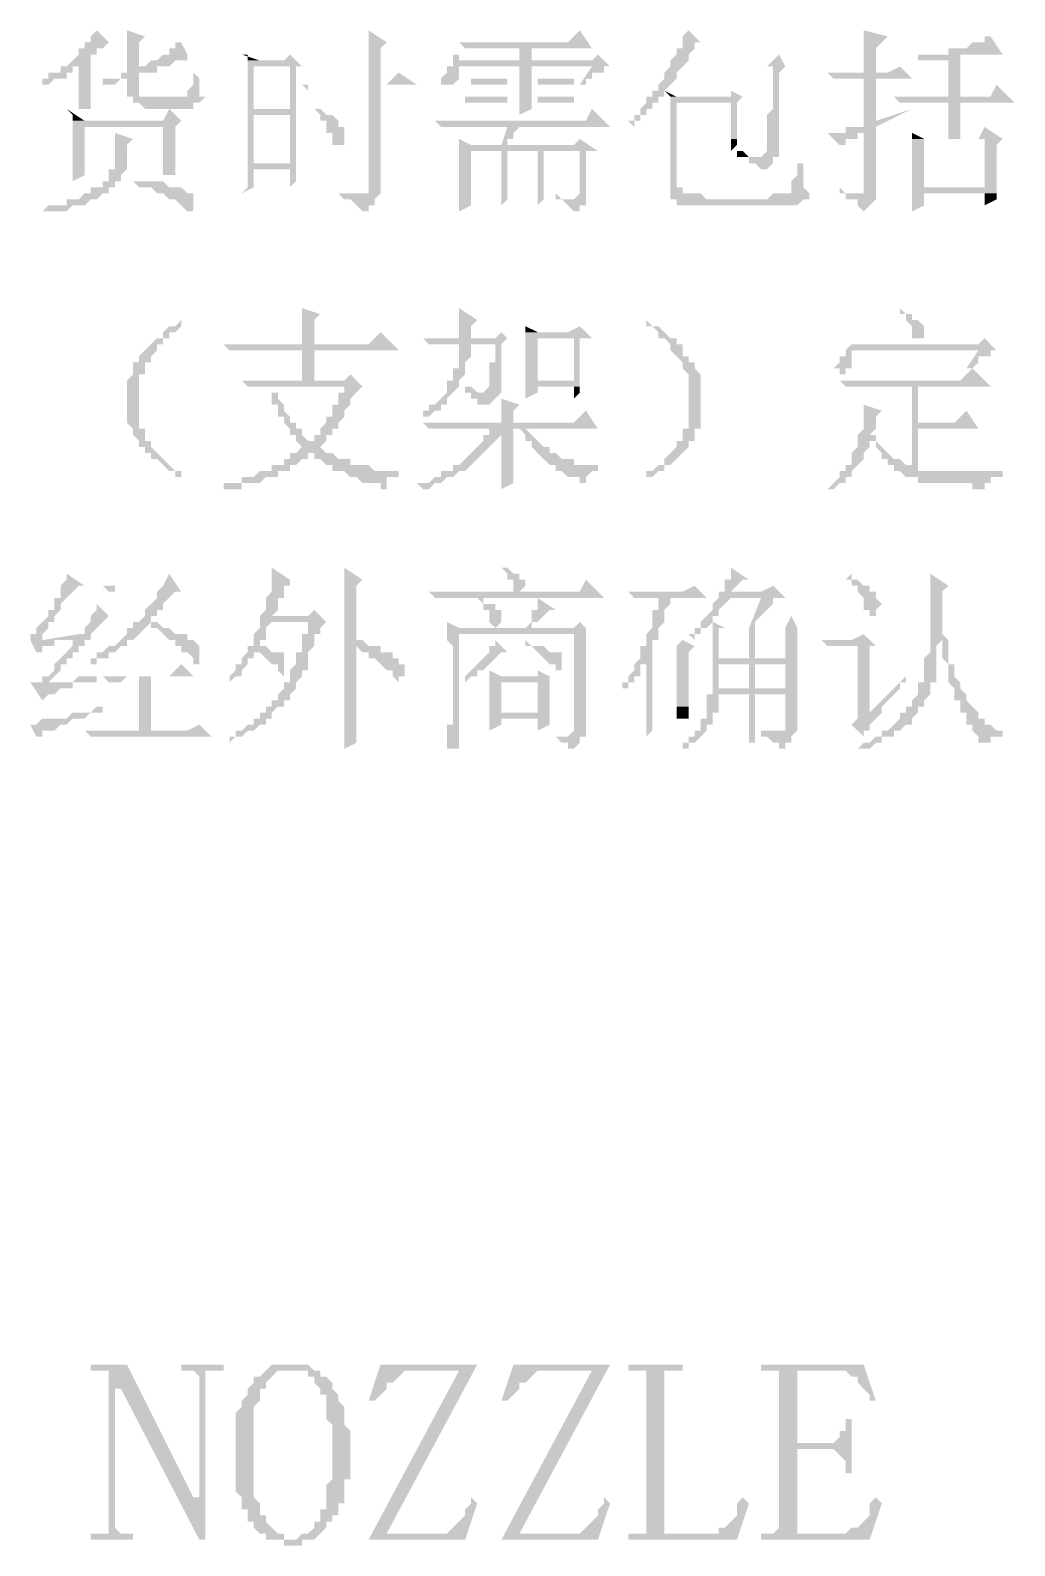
# Model space of a CAD drawing. Extents: x 51 to 246, y 3 to 417.
# Drawn here: x 193.04 to 199.94, y 309.03 to 319.66 of the extents above; entities that cross this region are included whole.
import ezdxf

# ---------------------------------------------------------------- set-up
doc = ezdxf.new("R2010")
doc.units = 0
doc.header["$MEASUREMENT"] = 0
doc.layers.add('_____1', color=160, linetype='Continuous')

msp = doc.modelspace()

# ---------------------------------------------------------------- hatches: boundary and pattern name
at = {"layer": '_____1'}
for points in [[(193.506, 319.659), (193.463, 319.616), (193.463, 319.574), (193.421, 319.574), (193.59, 319.574)], [(193.717, 319.659), (193.717, 319.362), (193.675, 319.362), (193.675, 319.32), (193.59, 319.32), (193.717, 319.32), (193.717, 319.193), (193.76, 319.193), (193.76, 319.151), (193.802, 319.151), (193.844, 319.108), (194.183, 319.108), (194.183, 319.151), (194.225, 319.151), (194.268, 319.193), (193.802, 319.193), (193.802, 319.362), (193.929, 319.362), (193.802, 319.405), (193.802, 319.574), (193.844, 319.616)], [(195.411, 319.659), (195.411, 319.278), (195.495, 319.278), (195.495, 319.532), (195.538, 319.574)], [(196.892, 319.659), (196.808, 319.574), (196.046, 319.574), (196.088, 319.532), (196.977, 319.532)], [(197.654, 319.659), (197.612, 319.616), (197.612, 319.532), (197.57, 319.532), (197.57, 319.489), (197.527, 319.447), (197.527, 319.405), (198.247, 319.405), (198.247, 319.108), (198.205, 319.066), (198.205, 318.812), (198.162, 318.77), (197.993, 318.77), (198.078, 318.77), (198.078, 318.727), (198.12, 318.727), (198.162, 318.685), (198.205, 318.685), (198.247, 318.727), (198.247, 318.77), (198.289, 318.77), (198.289, 319.362), (198.332, 319.405), (197.612, 319.405), (197.654, 319.447), (197.654, 319.489), (197.697, 319.532), (197.697, 319.574), (197.739, 319.574)], [(198.882, 319.659), (198.882, 319.362), (198.967, 319.362), (198.967, 319.532), (199.051, 319.616)], [(193.421, 319.574), (193.421, 319.532), (193.379, 319.532), (193.379, 319.489), (193.294, 319.405), (193.252, 319.405), (193.252, 319.362), (193.167, 319.362), (193.167, 319.32), (193.125, 319.32), (193.125, 319.278), (193.082, 319.278), (193.167, 319.278), (193.209, 319.32), (193.294, 319.32), (193.294, 319.362), (193.336, 319.362), (193.336, 319.405), (193.463, 319.405), (193.463, 319.489), (193.506, 319.489), (193.506, 319.532), (193.548, 319.532), (193.59, 319.574)], [(194.098, 319.574), (194.056, 319.574), (194.056, 319.532), (194.014, 319.532), (194.014, 319.489), (193.971, 319.489), (193.929, 319.447), (193.887, 319.447), (193.844, 319.405), (193.802, 319.405), (193.929, 319.362), (193.929, 319.405), (194.014, 319.405), (194.056, 319.447), (194.141, 319.447), (194.141, 319.489)], [(196.554, 319.532), (196.469, 319.532), (196.469, 319.447), (196.046, 319.447), (196.554, 319.447)], [(199.771, 319.616), (199.729, 319.616), (199.729, 319.574), (199.644, 319.574), (199.602, 319.532), (199.475, 319.532), (199.475, 319.489), (199.263, 319.489), (199.263, 319.447), (199.221, 319.447), (199.475, 319.447), (199.475, 319.193), (199.559, 319.193), (199.559, 319.489), (199.856, 319.489)], [(194.522, 319.489), (194.564, 319.489), (194.564, 319.447), (194.649, 319.447)], [(194.86, 319.489), (194.818, 319.447), (194.564, 319.447), (194.564, 318.685), (194.86, 318.685), (194.86, 318.558), (194.903, 318.6), (194.903, 318.685), (194.606, 318.727), (194.606, 319.066), (194.86, 319.066), (194.606, 319.108), (194.606, 319.405), (194.945, 319.405)], [(196.046, 319.489), (196.003, 319.489), (196.003, 319.405), (196.554, 319.447), (196.046, 319.447)], [(197.019, 319.489), (196.977, 319.447), (196.554, 319.447), (196.003, 319.405), (196.977, 319.405), (196.892, 319.278), (196.935, 319.278), (196.935, 319.32), (196.977, 319.32), (196.977, 319.362), (197.062, 319.362), (197.062, 319.405), (197.104, 319.405)], [(198.289, 319.489), (198.205, 319.405), (197.612, 319.405), (198.332, 319.405)], [(199.221, 319.447), (199.178, 319.447), (199.475, 319.447)], [(193.59, 319.32), (193.548, 319.32), (193.548, 319.278), (193.506, 319.278), (193.633, 319.278), (193.675, 319.32), (193.717, 319.32)], [(194.945, 319.405), (194.86, 319.405), (194.86, 319.108), (194.606, 319.108), (194.86, 319.066), (194.86, 318.727), (194.606, 318.727), (194.903, 318.685), (194.903, 319.405)], [(195.622, 319.362), (195.538, 319.278), (194.945, 319.278), (194.987, 319.235), (194.987, 319.278), (195.749, 319.278)], [(196.003, 319.405), (195.961, 319.405), (195.961, 319.362), (195.919, 319.32), (195.919, 319.278), (196.003, 319.278), (196.046, 319.32), (196.046, 319.405), (196.469, 319.405)], [(196.469, 319.405), (196.469, 319.066), (196.554, 319.108), (196.554, 319.405), (196.977, 319.405)], [(197.527, 319.405), (197.485, 319.362), (197.485, 319.32), (197.443, 319.278), (197.443, 319.235), (197.4, 319.235), (197.4, 319.193), (197.358, 319.193), (197.358, 319.151), (197.316, 319.108), (197.316, 319.066), (197.273, 319.066), (197.273, 319.024), (197.231, 319.024), (197.273, 318.981), (197.273, 319.024), (197.316, 319.024), (197.316, 319.066), (197.358, 319.066), (197.358, 319.108), (197.4, 319.108), (197.4, 319.151), (197.443, 319.151), (197.443, 319.193), (197.485, 319.193), (197.485, 319.235), (197.57, 319.32), (197.57, 319.362), (197.612, 319.405), (198.247, 319.405)], [(199.136, 319.405), (199.051, 319.362), (198.628, 319.362), (198.67, 319.32), (199.221, 319.32)], [(195.495, 319.278), (195.411, 319.278), (195.411, 318.516), (195.157, 318.516), (195.199, 318.516), (195.241, 318.473), (195.284, 318.473), (195.326, 318.431), (195.368, 318.389), (195.411, 318.389), (195.411, 318.431), (195.453, 318.431), (195.453, 318.473), (195.495, 318.516), (195.495, 318.558)], [(197.485, 319.235), (197.527, 319.193), (197.57, 319.193)], [(197.951, 319.235), (197.951, 319.193), (197.527, 319.193), (197.527, 318.473), (197.57, 318.473), (197.57, 318.431), (198.416, 318.431), (198.459, 318.473), (198.501, 318.473), (197.781, 318.473), (197.739, 318.516), (197.612, 318.516), (197.612, 318.558), (197.57, 318.558), (197.57, 318.897), (197.993, 318.897), (197.57, 318.897), (197.57, 319.151), (197.951, 319.151), (198.035, 319.193)], [(199.813, 319.278), (199.771, 319.193), (199.094, 319.193), (199.136, 319.151), (199.94, 319.151)], [(193.294, 319.108), (193.336, 319.066), (193.336, 319.024), (193.421, 319.024)], [(194.014, 319.108), (193.971, 319.024), (193.336, 319.024), (193.336, 318.6), (193.421, 318.643), (193.421, 318.981), (193.971, 318.981), (194.098, 319.024)], [(196.977, 319.108), (196.935, 319.024), (195.876, 319.024), (195.919, 318.981), (197.104, 318.981)], [(198.035, 319.193), (197.951, 319.151), (197.951, 318.897), (197.57, 318.897), (197.993, 318.897), (197.993, 319.151)], [(194.098, 319.024), (193.971, 318.981), (193.971, 318.643), (194.056, 318.643), (194.056, 318.981)], [(193.633, 318.939), (193.633, 318.685), (193.59, 318.685), (193.59, 318.6), (193.548, 318.6), (193.548, 318.558), (193.463, 318.558), (193.463, 318.516), (193.421, 318.516), (193.379, 318.473), (193.294, 318.473), (193.294, 318.431), (193.167, 318.431), (193.125, 318.389), (193.04, 318.389), (193.294, 318.389), (193.336, 318.431), (193.421, 318.431), (193.463, 318.473), (193.506, 318.473), (193.548, 318.516), (193.59, 318.516), (193.59, 318.558), (193.633, 318.558), (193.633, 318.6), (193.675, 318.6), (193.675, 318.643), (193.717, 318.685), (193.717, 318.854), (193.76, 318.897)], [(196.046, 318.897), (196.046, 318.854), (196.384, 318.854), (196.13, 318.854)], [(196.892, 318.897), (196.85, 318.854), (196.046, 318.854), (196.046, 318.389), (196.13, 318.431), (196.13, 318.812), (197.019, 318.812)], [(196.511, 318.981), (196.384, 318.981), (196.342, 318.854), (196.13, 318.854), (196.384, 318.854), (196.384, 318.897), (196.427, 318.897), (196.427, 318.939), (196.469, 318.981)], [(197.993, 318.897), (197.951, 318.897), (197.951, 318.812), (197.993, 318.854)], [(198.713, 318.939), (198.628, 318.939), (198.713, 318.854), (198.755, 318.854), (198.755, 318.897), (198.84, 318.897), (198.84, 318.939), (198.882, 318.939)], [(199.729, 318.981), (199.686, 318.897), (199.221, 318.897), (199.221, 318.516), (199.305, 318.558), (199.305, 318.897), (199.856, 318.897)], [(199.221, 318.939), (199.221, 318.897), (199.305, 318.897)], [(199.856, 318.897), (199.729, 318.897), (199.729, 318.558), (199.305, 318.558), (199.221, 318.516), (199.221, 318.389), (199.305, 318.431), (199.305, 318.516), (199.813, 318.516), (199.813, 318.854)], [(196.384, 318.812), (196.342, 318.812), (196.342, 318.431), (196.384, 318.473)], [(196.596, 318.812), (196.596, 318.431), (196.638, 318.473), (196.638, 318.812), (196.892, 318.812)], [(197.019, 318.812), (196.596, 318.812), (196.892, 318.812), (196.892, 318.516), (196.85, 318.473), (196.935, 318.473), (196.935, 318.812)], [(198.416, 318.812), (198.416, 318.643), (198.374, 318.6), (198.374, 318.516), (198.247, 318.516), (198.205, 318.473), (197.993, 318.473), (198.501, 318.473), (198.501, 318.516), (198.459, 318.558), (198.459, 318.727), (198.416, 318.727), (198.416, 318.77)], [(197.993, 318.812), (197.993, 318.77), (198.12, 318.77), (198.078, 318.77), (198.035, 318.812)], [(194.564, 318.685), (194.564, 318.558), (194.522, 318.516), (194.606, 318.558), (194.606, 318.685), (194.86, 318.685)], [(195.157, 318.516), (195.368, 318.516), (195.199, 318.516)], [(198.713, 318.558), (198.713, 318.516), (198.755, 318.516), (198.755, 318.473), (198.84, 318.473), (198.84, 318.431), (198.882, 318.389), (198.924, 318.431), (198.967, 318.473), (198.967, 318.516), (198.755, 318.516)], [(194.945, 317.711), (194.945, 317.457), (195.03, 317.457), (195.03, 317.627), (195.072, 317.669)], [(196.046, 317.711), (196.046, 317.5), (196.13, 317.5), (196.13, 317.584), (196.173, 317.627)], [(194.098, 317.627), (194.056, 317.584), (194.014, 317.584), (193.971, 317.542), (193.971, 317.5), (193.929, 317.5), (193.802, 317.373), (193.802, 317.33), (193.76, 317.33), (193.76, 317.246), (193.717, 317.203), (193.717, 316.907), (193.76, 316.865), (193.76, 316.822), (193.802, 316.78), (193.802, 316.738), (193.844, 316.738), (193.844, 316.695), (193.887, 316.695), (193.887, 316.653), (193.929, 316.653), (194.014, 316.568), (194.056, 316.568), (194.056, 316.526), (194.098, 316.526), (194.098, 316.568), (194.056, 316.568), (193.971, 316.653), (193.929, 316.695), (193.887, 316.738), (193.887, 316.78), (193.844, 316.78), (193.844, 316.865), (193.802, 316.865), (193.802, 317.246), (193.844, 317.246), (193.844, 317.33), (193.887, 317.33), (193.887, 317.373), (193.929, 317.415), (193.929, 317.457), (193.971, 317.457), (193.971, 317.5), (194.014, 317.5), (194.014, 317.542), (194.056, 317.542), (194.098, 317.584)], [(195.495, 317.542), (195.411, 317.457), (194.395, 317.457), (194.437, 317.415), (195.622, 317.415)], [(196.342, 317.542), (196.3, 317.5), (195.792, 317.5), (195.834, 317.457), (196.046, 317.457), (196.384, 317.5)], [(196.384, 317.5), (196.046, 317.457), (196.3, 317.457), (196.3, 317.33), (196.257, 317.33), (196.257, 317.161), (196.215, 317.119), (196.342, 317.119), (196.342, 317.457)], [(196.511, 317.584), (196.511, 317.542), (196.596, 317.542)], [(196.892, 317.584), (196.808, 317.542), (196.511, 317.542), (196.511, 317.076), (196.596, 317.119), (196.596, 317.161), (196.892, 317.161), (196.892, 317.203), (196.596, 317.203), (196.596, 317.5), (196.977, 317.5)], [(196.977, 317.5), (196.85, 317.5), (196.85, 317.203), (196.596, 317.203), (196.892, 317.203), (196.892, 317.5)], [(198.797, 317.542), (198.797, 317.457), (198.755, 317.415), (198.797, 317.457)], [(199.729, 317.5), (199.686, 317.457), (198.797, 317.457), (198.755, 317.415), (199.686, 317.415), (199.602, 317.288), (199.644, 317.288), (199.686, 317.33), (199.686, 317.373), (199.771, 317.373), (199.771, 317.415), (199.813, 317.415)], [(196.046, 317.457), (196.046, 317.288), (196.003, 317.288), (196.003, 317.203), (195.961, 317.203), (195.961, 317.119), (195.876, 317.034), (195.834, 317.034), (195.834, 316.992), (195.792, 316.992), (195.792, 316.949), (195.834, 316.949), (195.876, 316.992), (195.919, 316.992), (195.919, 317.034), (195.961, 317.034), (195.961, 317.076), (196.046, 317.161), (196.046, 317.203), (196.088, 317.246), (196.088, 317.33), (196.13, 317.373), (196.13, 317.457), (196.3, 317.457)], [(198.755, 317.415), (198.755, 317.373), (198.713, 317.373), (198.713, 317.33), (198.67, 317.288), (198.713, 317.288), (198.713, 317.246), (198.755, 317.246), (198.755, 317.288), (198.797, 317.288), (198.797, 317.415), (199.686, 317.415)], [(199.644, 317.288), (199.559, 317.203), (198.713, 317.203), (198.755, 317.161), (199.771, 317.161)], [(195.284, 317.246), (195.241, 317.203), (194.522, 317.203), (194.733, 317.161), (195.241, 317.161), (195.241, 317.119), (195.199, 317.119), (195.199, 317.034), (195.157, 317.034), (195.157, 316.949), (195.114, 316.949), (195.114, 316.907), (195.072, 316.865), (195.072, 316.822), (195.03, 316.822), (195.03, 316.78), (194.987, 316.78), (195.114, 316.78), (195.114, 316.822), (195.157, 316.822), (195.157, 316.865), (195.199, 316.865), (195.199, 316.907), (195.241, 316.949), (195.241, 316.992), (195.284, 317.034), (195.284, 317.076), (195.326, 317.119), (195.368, 317.161)], [(194.522, 317.203), (194.564, 317.161), (194.733, 317.161)], [(194.733, 317.161), (194.733, 317.034), (194.776, 317.034), (194.776, 316.949), (194.818, 316.949), (194.818, 316.907), (194.86, 316.865), (194.86, 316.822), (194.903, 316.822), (194.903, 316.78), (194.945, 316.738), (194.903, 316.695), (195.03, 316.695), (195.03, 316.653), (195.072, 316.653), (195.114, 316.611), (195.157, 316.611), (195.157, 316.568), (195.241, 316.568), (195.284, 316.526), (195.326, 316.526), (195.368, 316.484), (195.495, 316.484), (195.495, 316.441), (195.538, 316.441), (195.538, 316.526), (195.622, 316.526), (195.622, 316.568), (195.453, 316.568), (195.411, 316.611), (195.284, 316.611), (195.284, 316.653), (195.199, 316.653), (195.157, 316.695), (195.114, 316.695), (195.072, 316.738), (195.114, 316.78), (194.987, 316.78), (194.945, 316.822), (194.945, 316.865), (194.903, 316.865), (194.903, 316.907), (194.86, 316.907), (194.86, 316.949), (194.818, 316.992), (194.818, 317.034), (194.776, 317.076), (194.776, 317.119), (194.733, 317.119), (194.733, 317.161), (195.241, 317.161)], [(196.342, 317.076), (196.342, 316.907), (196.427, 316.907), (196.427, 316.992), (196.469, 317.034)], [(199.263, 317.161), (199.221, 317.161), (199.221, 316.611), (199.094, 316.568), (199.517, 316.568), (199.263, 316.568), (199.263, 316.865), (199.686, 316.865), (199.263, 316.907)], [(196.935, 316.992), (196.85, 316.907), (195.792, 316.907), (195.834, 316.865), (197.019, 316.865)], [(198.882, 317.034), (198.882, 316.865), (198.84, 316.822), (198.84, 316.78), (198.967, 316.78), (198.967, 316.738), (199.009, 316.695), (199.009, 316.653), (199.051, 316.653), (199.051, 316.611), (199.094, 316.611), (199.094, 316.568), (199.221, 316.611), (199.178, 316.611), (199.136, 316.653), (199.094, 316.653), (199.051, 316.695), (198.967, 316.78), (198.967, 316.822), (198.924, 316.822), (198.967, 316.865), (198.967, 316.949), (199.009, 316.992)], [(199.602, 316.992), (199.517, 316.907), (199.263, 316.907), (199.686, 316.865)], [(196.257, 316.865), (196.257, 316.822), (196.215, 316.822), (196.215, 316.78), (196.13, 316.695), (196.088, 316.653), (196.046, 316.611), (196.003, 316.611), (196.003, 316.568), (195.919, 316.568), (195.919, 316.526), (195.876, 316.526), (195.834, 316.484), (195.749, 316.484), (195.792, 316.441), (195.834, 316.441), (195.876, 316.484), (195.919, 316.484), (195.961, 316.526), (196.003, 316.526), (196.046, 316.568), (196.088, 316.568), (196.173, 316.653), (196.215, 316.695), (196.342, 316.822), (196.342, 316.865)], [(196.427, 316.865), (196.257, 316.865), (196.342, 316.865), (196.342, 316.441), (196.427, 316.484), (196.427, 316.822)], [(198.84, 316.78), (198.84, 316.738), (198.797, 316.695), (198.797, 316.611), (198.755, 316.611), (198.755, 316.568), (198.713, 316.568), (198.713, 316.526), (198.628, 316.441), (198.67, 316.441), (198.713, 316.484), (198.755, 316.484), (198.755, 316.526), (198.797, 316.526), (198.797, 316.568), (198.882, 316.653), (198.882, 316.695), (198.924, 316.738), (198.924, 316.78)], [(194.903, 316.695), (194.86, 316.695), (194.86, 316.653), (194.818, 316.653), (194.818, 316.611), (194.733, 316.611), (194.733, 316.568), (194.649, 316.568), (194.606, 316.526), (194.522, 316.526), (194.522, 316.484), (194.395, 316.484), (194.395, 316.441), (194.352, 316.441), (194.522, 316.441), (194.522, 316.484), (194.649, 316.484), (194.691, 316.526), (194.776, 316.526), (194.776, 316.568), (194.86, 316.568), (194.86, 316.611), (194.903, 316.611), (194.945, 316.653), (194.987, 316.653), (194.987, 316.695), (195.03, 316.695)], [(199.856, 316.568), (199.136, 316.568), (199.178, 316.526), (199.263, 316.526), (199.263, 316.484), (199.644, 316.484), (199.644, 316.441), (199.729, 316.441), (199.729, 316.484), (199.771, 316.484), (199.771, 316.526), (199.856, 316.526)], [(193.294, 315.849), (193.294, 315.806), (193.252, 315.764), (193.252, 315.679), (193.209, 315.679), (193.209, 315.595), (193.167, 315.595), (193.167, 315.552), (193.082, 315.468), (193.082, 315.425), (193.04, 315.425), (193.04, 315.383), (193.082, 315.298), (193.125, 315.298), (193.125, 315.341), (193.209, 315.341), (193.209, 315.383), (193.379, 315.383), (193.125, 315.383), (193.125, 315.425), (193.167, 315.468), (193.167, 315.51), (193.209, 315.51), (193.209, 315.552), (193.252, 315.595), (193.252, 315.637), (193.379, 315.764), (193.421, 315.764)], [(194.014, 315.849), (193.971, 315.764), (193.548, 315.764), (193.971, 315.764), (193.929, 315.722), (193.929, 315.679), (193.887, 315.637), (193.844, 315.595), (193.844, 315.552), (193.802, 315.51), (193.76, 315.51), (193.76, 315.468), (193.717, 315.468), (193.717, 315.425), (193.675, 315.383), (193.633, 315.341), (193.59, 315.341), (193.548, 315.298), (193.506, 315.298), (193.506, 315.256), (193.463, 315.256), (193.463, 315.214), (193.506, 315.214), (193.506, 315.256), (193.59, 315.256), (193.59, 315.298), (193.633, 315.298), (193.675, 315.341), (193.717, 315.341), (193.717, 315.383), (193.76, 315.383), (193.887, 315.51), (193.929, 315.51), (193.887, 315.51), (193.887, 315.552), (193.929, 315.552), (193.929, 315.595), (193.971, 315.595), (193.971, 315.637), (194.056, 315.722), (194.098, 315.722)], [(194.733, 315.891), (194.733, 315.722), (194.691, 315.679), (194.691, 315.595), (194.649, 315.552), (194.733, 315.552), (194.776, 315.595), (194.776, 315.679), (194.818, 315.679), (194.818, 315.764), (194.86, 315.764), (194.86, 315.806)], [(195.241, 315.891), (195.241, 314.621), (195.326, 314.663), (195.326, 315.341), (195.411, 315.341), (195.368, 315.383), (195.326, 315.383), (195.326, 315.764), (195.368, 315.806)], [(196.935, 315.806), (196.892, 315.722), (195.834, 315.722), (195.876, 315.679), (197.062, 315.679)], [(196.342, 315.891), (196.384, 315.849), (196.384, 315.806), (196.427, 315.806), (196.427, 315.722), (196.469, 315.722), (196.511, 315.764), (196.511, 315.806), (196.469, 315.806), (196.469, 315.849), (196.427, 315.849), (196.384, 315.891)], [(197.951, 315.891), (197.951, 315.806), (197.908, 315.806), (197.908, 315.722), (197.866, 315.722), (197.866, 315.679), (197.951, 315.722), (198.035, 315.806), (198.078, 315.806)], [(198.797, 315.849), (198.755, 315.806), (198.797, 315.806), (198.797, 315.764), (198.84, 315.764), (198.84, 315.722), (198.882, 315.679), (198.882, 315.595), (198.924, 315.595), (198.924, 315.552), (198.967, 315.552), (198.967, 315.595), (199.009, 315.637), (198.967, 315.679), (198.967, 315.722), (198.924, 315.722), (198.924, 315.764), (198.882, 315.764), (198.84, 315.806), (198.797, 315.806)], [(199.348, 315.849), (199.348, 315.552), (199.432, 315.552), (199.432, 315.256), (199.475, 315.214), (199.475, 315.087), (199.517, 315.044), (199.517, 314.96), (199.559, 314.96), (199.559, 314.875), (199.602, 314.875), (199.602, 314.79), (199.644, 314.79), (199.644, 314.748), (199.686, 314.706), (199.686, 314.663), (199.771, 314.663), (199.771, 314.706), (199.856, 314.706), (199.856, 314.748), (199.813, 314.748), (199.771, 314.79), (199.729, 314.79), (199.729, 314.833), (199.686, 314.833), (199.686, 314.875), (199.602, 314.96), (199.602, 315.002), (199.559, 315.044), (199.559, 315.087), (199.517, 315.129), (199.517, 315.214), (199.475, 315.214), (199.475, 315.383), (199.432, 315.425), (199.432, 315.722), (199.475, 315.764)], [(193.548, 315.764), (193.59, 315.722), (193.633, 315.722), (193.633, 315.764), (193.971, 315.764)], [(197.697, 315.764), (197.612, 315.722), (197.231, 315.722), (197.273, 315.679), (197.781, 315.679)], [(198.247, 315.764), (198.162, 315.722), (197.951, 315.722), (197.866, 315.679), (197.824, 315.637), (197.824, 315.595), (197.739, 315.51), (197.824, 315.51), (197.824, 315.468), (198.332, 315.468), (198.332, 315.256), (197.824, 315.256), (198.332, 315.214), (198.332, 315.044), (198.12, 315.044), (197.824, 315.002), (198.332, 315.002), (198.332, 314.748), (198.289, 314.748), (198.374, 314.706), (198.416, 314.748), (198.416, 315.468), (197.908, 315.468), (197.824, 315.51), (197.824, 315.552), (197.866, 315.552), (197.866, 315.595), (197.951, 315.679), (198.332, 315.679)], [(193.506, 315.637), (193.506, 315.595), (193.463, 315.552), (193.463, 315.51), (193.421, 315.468), (193.421, 315.425), (193.379, 315.425), (193.125, 315.383), (193.379, 315.383), (193.336, 315.383), (193.336, 315.341), (193.252, 315.256), (193.209, 315.214), (193.209, 315.171), (193.167, 315.129), (193.125, 315.129), (193.125, 315.087), (193.082, 315.087), (193.167, 315.087), (193.209, 315.129), (193.252, 315.171), (193.252, 315.214), (193.294, 315.214), (193.294, 315.256), (193.336, 315.256), (193.336, 315.298), (193.379, 315.298), (193.379, 315.341), (193.421, 315.341), (193.421, 315.383), (193.463, 315.383), (193.463, 315.425), (193.59, 315.552)], [(195.03, 315.595), (194.987, 315.552), (194.649, 315.552), (194.987, 315.51), (194.987, 315.425), (194.945, 315.425), (194.945, 315.298), (194.903, 315.298), (194.903, 315.214), (194.86, 315.171), (194.86, 315.087), (194.818, 315.087), (194.818, 315.044), (194.776, 315.002), (194.776, 314.96), (194.733, 314.96), (194.733, 314.917), (194.691, 314.917), (194.691, 314.875), (194.649, 314.875), (194.649, 314.833), (194.606, 314.833), (194.606, 314.79), (194.564, 314.79), (194.522, 314.748), (194.479, 314.748), (194.479, 314.706), (194.437, 314.706), (194.437, 314.663), (194.479, 314.706), (194.522, 314.706), (194.564, 314.748), (194.606, 314.748), (194.649, 314.79), (194.691, 314.79), (194.691, 314.833), (194.733, 314.833), (194.733, 314.875), (194.776, 314.917), (194.818, 314.917), (194.818, 314.96), (194.86, 314.96), (194.86, 315.002), (194.903, 315.044), (194.903, 315.087), (194.945, 315.129), (194.945, 315.171), (194.987, 315.171), (194.987, 315.298), (195.03, 315.341), (195.03, 315.425), (195.072, 315.425), (195.072, 315.468), (195.114, 315.51)], [(196.596, 315.679), (196.596, 315.595), (196.554, 315.595), (196.554, 315.51), (196.511, 315.468), (196.046, 315.468), (196.554, 315.468), (196.554, 315.51), (196.596, 315.51), (196.681, 315.595), (196.723, 315.595)], [(196.215, 315.679), (196.173, 315.679), (196.215, 315.637), (196.215, 315.595), (196.257, 315.595), (196.257, 315.51), (196.3, 315.468), (196.342, 315.51), (196.342, 315.595), (196.3, 315.595), (196.3, 315.637), (196.215, 315.637)], [(198.332, 315.679), (198.162, 315.679), (198.078, 315.468), (198.12, 315.468), (198.12, 315.51), (198.205, 315.595), (198.247, 315.637), (198.247, 315.679), (198.289, 315.679)], [(193.929, 315.51), (193.887, 315.51), (193.887, 315.468), (193.929, 315.468), (194.014, 315.383), (194.056, 315.383), (194.056, 315.341), (194.098, 315.341), (194.098, 315.298), (194.141, 315.298), (194.183, 315.256), (194.183, 315.214), (194.225, 315.214), (194.225, 315.341), (194.183, 315.383), (194.141, 315.383), (194.141, 315.425), (194.056, 315.425), (194.014, 315.468), (193.971, 315.468)], [(194.649, 315.552), (194.649, 315.468), (194.606, 315.425), (194.606, 315.341), (194.564, 315.341), (194.564, 315.298), (194.522, 315.256), (194.522, 315.214), (194.479, 315.214), (194.479, 315.171), (194.437, 315.129), (194.437, 315.087), (194.479, 315.129), (194.522, 315.129), (194.522, 315.171), (194.564, 315.214), (194.564, 315.256), (194.606, 315.256), (194.606, 315.298), (194.649, 315.298), (194.649, 315.341), (194.691, 315.341), (194.649, 315.341), (194.649, 315.383), (194.691, 315.383), (194.691, 315.468), (194.733, 315.51), (194.987, 315.51)], [(195.961, 315.51), (195.961, 315.468), (196.554, 315.468), (196.046, 315.468)], [(196.892, 315.51), (196.85, 315.468), (195.961, 315.468), (195.961, 315.383), (196.003, 315.341), (196.003, 314.79), (195.961, 314.79), (195.961, 314.621), (196.046, 314.621), (196.046, 315.425), (196.85, 315.425), (196.935, 315.468)], [(197.739, 315.51), (197.739, 315.468), (197.697, 315.468), (197.697, 315.425), (197.654, 315.425), (197.697, 315.383), (197.697, 315.425), (197.739, 315.425), (197.739, 315.468), (197.781, 315.468), (197.824, 315.51)], [(198.374, 315.552), (198.332, 315.468), (197.908, 315.468), (198.416, 315.468)], [(199.348, 315.552), (199.348, 315.298), (199.305, 315.256), (199.305, 315.087), (199.263, 315.087), (199.263, 315.002), (199.221, 314.96), (199.221, 314.917), (199.178, 314.917), (199.178, 314.875), (199.136, 314.875), (199.136, 314.833), (199.094, 314.79), (199.051, 314.748), (199.009, 314.748), (199.009, 314.706), (198.967, 314.706), (198.924, 314.663), (198.882, 314.663), (198.84, 314.621), (198.924, 314.621), (198.967, 314.663), (199.009, 314.663), (199.009, 314.706), (199.094, 314.706), (199.094, 314.748), (199.136, 314.748), (199.178, 314.79), (199.221, 314.79), (199.221, 314.833), (199.263, 314.875), (199.263, 314.917), (199.305, 314.917), (199.305, 314.96), (199.348, 315.002), (199.348, 315.087), (199.39, 315.087), (199.39, 315.341), (199.432, 315.383), (199.432, 315.552)], [(196.3, 315.383), (196.3, 315.341), (196.257, 315.341), (196.257, 315.298), (196.088, 315.129), (196.088, 315.087), (196.13, 315.129), (196.173, 315.129), (196.173, 315.171), (196.215, 315.171), (196.342, 315.298), (196.384, 315.298)], [(196.511, 315.383), (196.511, 315.341), (196.554, 315.341), (196.681, 315.214), (196.723, 315.214), (196.723, 315.171), (196.765, 315.171), (196.765, 315.298), (196.681, 315.298), (196.638, 315.341), (196.554, 315.341)], [(196.935, 315.468), (196.85, 315.425), (196.85, 314.748), (196.808, 314.706), (196.935, 314.706), (196.935, 315.425)], [(197.612, 315.383), (197.57, 315.341), (197.4, 315.341), (197.697, 315.341)], [(197.824, 315.468), (197.824, 315.256), (198.12, 315.256), (197.866, 315.256), (197.866, 315.468), (198.332, 315.468)], [(198.12, 315.468), (198.078, 315.468), (198.078, 315.256), (197.866, 315.256), (198.12, 315.256)], [(198.882, 315.425), (198.797, 315.383), (198.586, 315.383), (198.628, 315.341), (198.967, 315.341)], [(194.691, 315.341), (194.649, 315.341), (194.649, 315.298), (194.691, 315.256), (194.733, 315.214), (194.776, 315.214), (194.776, 315.171), (194.818, 315.129), (194.818, 315.298), (194.733, 315.298)], [(195.411, 315.341), (195.326, 315.341), (195.368, 315.298), (195.411, 315.298), (195.411, 315.256), (195.453, 315.256), (195.538, 315.171), (195.58, 315.171), (195.58, 315.129), (195.622, 315.087), (195.622, 315.129), (195.665, 315.129), (195.665, 315.214), (195.622, 315.214), (195.622, 315.256), (195.58, 315.256), (195.58, 315.298), (195.495, 315.298), (195.495, 315.341), (195.453, 315.341)], [(197.316, 315.341), (197.316, 315.256), (197.358, 315.256), (197.358, 314.917), (197.4, 314.917), (197.4, 315.341), (197.57, 315.341)], [(198.967, 315.341), (198.84, 315.341), (198.84, 314.833), (198.797, 314.79), (198.882, 314.706), (198.882, 314.748), (198.924, 314.748), (198.924, 314.79), (199.009, 314.875), (198.924, 314.875), (198.924, 315.341)], [(194.098, 315.214), (194.014, 315.129), (193.548, 315.129), (193.59, 315.087), (193.675, 315.087), (193.717, 315.129), (194.183, 315.129)], [(196.257, 315.171), (196.257, 314.748), (196.342, 314.79), (196.342, 314.833), (196.596, 314.833), (196.342, 314.875), (196.342, 315.087), (196.596, 315.087), (196.681, 315.129), (196.342, 315.129)], [(196.596, 315.171), (196.596, 315.129), (196.342, 315.129), (196.681, 315.129)], [(197.316, 315.256), (197.273, 315.214), (197.273, 315.171), (197.231, 315.129), (197.231, 315.087), (197.189, 315.087), (197.189, 315.044), (197.231, 315.044), (197.231, 315.087), (197.273, 315.087), (197.273, 315.129), (197.316, 315.129), (197.316, 315.214), (197.358, 315.214), (197.358, 315.256)], [(197.824, 315.256), (197.824, 315.002), (198.12, 315.044), (197.866, 315.044), (197.866, 315.214), (198.332, 315.214)], [(198.12, 315.214), (198.078, 315.214), (198.078, 315.044), (197.866, 315.044), (198.12, 315.044)], [(196.681, 315.129), (196.596, 315.087), (196.596, 314.875), (196.342, 314.875), (196.596, 314.833), (196.596, 314.748), (196.681, 314.79), (196.681, 315.087)], [(199.178, 315.129), (198.924, 314.875), (199.009, 314.875), (199.009, 314.917), (199.136, 315.044), (199.136, 315.087), (199.178, 315.087)], [(197.824, 315.002), (197.781, 315.002), (197.781, 314.833), (197.739, 314.833), (197.739, 314.748), (197.697, 314.748), (197.697, 314.706), (197.654, 314.706), (197.654, 314.663), (197.612, 314.663), (197.612, 314.621), (197.654, 314.621), (197.654, 314.663), (197.697, 314.663), (197.781, 314.748), (197.781, 314.79), (197.824, 314.79), (197.824, 314.875), (197.866, 314.875), (197.866, 315.002), (198.078, 315.002)], [(198.078, 315.002), (198.078, 314.663), (198.12, 314.663), (198.12, 315.002), (198.332, 315.002)], [(193.548, 314.917), (193.506, 314.917), (193.463, 314.875), (193.336, 314.875), (193.294, 314.833), (193.125, 314.833), (193.082, 314.79), (193.04, 314.79), (193.082, 314.706), (193.125, 314.706), (193.125, 314.748), (193.209, 314.748), (193.252, 314.79), (193.294, 314.79), (193.336, 314.833), (193.421, 314.833), (193.463, 314.875), (193.548, 314.875)], [(194.225, 314.79), (194.141, 314.748), (193.421, 314.748), (193.463, 314.706), (194.31, 314.706)], [(193.717, 310.303), (193.463, 310.303), (193.463, 310.261), (193.59, 310.261), (193.59, 310.218), (193.675, 310.134), (194.225, 309.075), (194.183, 309.372)], [(194.395, 310.303), (194.098, 310.303), (194.098, 310.261), (194.183, 310.261), (194.225, 310.218), (194.225, 309.372), (194.183, 309.372), (194.225, 309.075), (194.268, 309.075), (194.268, 310.261), (194.395, 310.261)], [(194.86, 310.303), (194.733, 310.303), (194.691, 310.261), (194.649, 310.218), (194.606, 310.218), (194.606, 310.176), (194.564, 310.134), (194.564, 310.091), (194.522, 310.049), (194.522, 310.007), (194.479, 309.964), (194.479, 309.414), (194.522, 309.372), (194.522, 309.287), (194.564, 309.287), (194.564, 309.202), (194.606, 309.202), (194.606, 309.16), (194.649, 309.118), (194.691, 309.118), (194.691, 309.075), (194.818, 309.075), (194.818, 309.033), (194.945, 309.033), (194.945, 309.075), (195.03, 309.075), (194.818, 309.075), (194.818, 309.118), (194.776, 309.118), (194.733, 309.16), (194.691, 309.202), (194.691, 309.245), (194.649, 309.245), (194.649, 309.329), (194.606, 309.372), (194.606, 310.007), (194.649, 310.049), (194.649, 310.134), (194.691, 310.134), (194.691, 310.176), (194.733, 310.218), (194.776, 310.261), (195.03, 310.261), (194.987, 310.303), (194.903, 310.303)], [(196.173, 310.303), (195.495, 310.303), (195.411, 310.049), (195.453, 310.049), (195.538, 310.134), (195.538, 310.176), (195.58, 310.176), (195.665, 310.261), (196.046, 310.261)], [(196.173, 310.303), (196.046, 310.261), (195.411, 309.075), (195.538, 309.118)], [(197.104, 310.303), (196.427, 310.303), (196.342, 310.049), (196.384, 310.049), (196.427, 310.091), (196.469, 310.134), (196.469, 310.176), (196.511, 310.176), (196.596, 310.261), (196.977, 310.261)], [(197.104, 310.303), (196.977, 310.261), (196.342, 309.075), (196.469, 309.118)], [(197.612, 310.303), (197.231, 310.303), (197.231, 310.261), (197.358, 310.261), (197.358, 309.118), (197.316, 309.118), (197.527, 309.118), (197.485, 309.118), (197.485, 310.261), (197.612, 310.261)], [(198.882, 310.303), (198.162, 310.303), (198.162, 310.261), (198.755, 310.261), (198.797, 310.218), (198.84, 310.218), (198.84, 310.176), (198.924, 310.091), (198.924, 310.049), (198.967, 310.049)], [(193.59, 310.218), (193.59, 309.118), (193.463, 309.118), (193.463, 309.075), (193.76, 309.075), (193.76, 309.118), (193.675, 309.118), (193.633, 309.16), (193.633, 310.134), (193.675, 310.134)], [(195.03, 310.261), (194.86, 310.261), (194.987, 310.261), (194.987, 310.218), (195.03, 310.218), (195.03, 310.176), (195.072, 310.134), (195.072, 310.091), (195.114, 310.091), (195.114, 309.922), (195.157, 309.88), (195.157, 309.499), (195.114, 309.456), (195.114, 309.287), (195.072, 309.287), (195.072, 309.202), (195.03, 309.202), (195.03, 309.16), (194.987, 309.118), (194.945, 309.118), (194.903, 309.075), (194.86, 309.075), (195.03, 309.075), (195.114, 309.16), (195.114, 309.202), (195.157, 309.202), (195.157, 309.245), (195.199, 309.245), (195.199, 309.329), (195.241, 309.329), (195.241, 309.499), (195.284, 309.499), (195.284, 309.837), (195.241, 309.88), (195.241, 310.007), (195.199, 310.049), (195.199, 310.091), (195.157, 310.134), (195.157, 310.176), (195.114, 310.218), (195.072, 310.218), (195.072, 310.261)], [(198.205, 310.261), (198.289, 310.261), (198.289, 309.16), (198.247, 309.118), (198.205, 309.118), (198.459, 309.118), (198.416, 309.118), (198.416, 309.71), (198.628, 309.71), (198.416, 309.753), (198.416, 310.261), (198.67, 310.261)], [(198.797, 309.922), (198.755, 309.922), (198.755, 309.837), (198.713, 309.837), (198.713, 309.795), (198.67, 309.753), (198.416, 309.753), (198.628, 309.71), (198.67, 309.71), (198.755, 309.626), (198.755, 309.541), (198.797, 309.541)], [(196.13, 309.372), (196.13, 309.329), (196.088, 309.287), (196.088, 309.245), (195.961, 309.118), (195.538, 309.118), (195.411, 309.075), (196.088, 309.075), (196.173, 309.329)], [(197.062, 309.372), (197.062, 309.329), (197.019, 309.287), (197.019, 309.245), (196.892, 309.118), (196.469, 309.118), (196.342, 309.075), (197.019, 309.075), (197.104, 309.329)], [(198.035, 309.372), (197.993, 309.329), (197.993, 309.245), (197.908, 309.16), (197.866, 309.16), (197.866, 309.118), (197.231, 309.118), (197.231, 309.075), (197.993, 309.075), (198.078, 309.329)], [(198.967, 309.372), (198.924, 309.329), (198.924, 309.245), (198.84, 309.16), (198.797, 309.16), (198.755, 309.118), (198.162, 309.118), (198.162, 309.075), (198.924, 309.075), (199.009, 309.329)]]:
    msp.add_hatch(color=7, dxfattribs=at).paths.add_polyline_path(points, is_closed=False)
for points in [[(193.379, 319.108), (193.463, 319.108), (193.463, 319.405), (193.379, 319.405)], [(194.183, 319.362), (194.183, 319.278), (194.141, 319.235), (194.141, 319.193), (194.098, 319.193), (194.268, 319.193), (194.225, 319.193), (194.225, 319.32)], [(196.13, 319.32), (196.384, 319.32), (196.384, 319.278), (196.13, 319.278)], [(196.596, 319.32), (196.85, 319.32), (196.85, 319.278), (196.596, 319.278)], [(198.882, 319.32), (198.967, 319.32), (198.967, 319.024), (198.882, 319.024)], [(195.072, 319.108), (195.03, 319.108), (195.072, 319.066), (195.072, 319.024), (195.114, 319.024), (195.114, 318.939), (195.157, 318.939), (195.157, 318.854), (195.241, 318.854), (195.241, 318.981), (195.199, 318.981), (195.199, 319.024), (195.157, 319.066), (195.114, 319.066)], [(196.088, 319.193), (196.384, 319.193), (196.384, 319.151), (196.088, 319.151)], [(196.596, 319.193), (196.85, 319.193), (196.85, 319.151), (196.596, 319.151)], [(199.221, 319.108), (198.967, 319.024), (198.882, 319.024), (198.882, 318.981), (198.755, 318.981), (198.755, 318.939), (198.713, 318.939), (198.882, 318.939), (198.882, 318.516), (198.84, 318.516), (198.967, 318.516), (198.967, 318.981)], [(199.475, 319.151), (199.559, 319.151), (199.559, 318.897), (199.475, 318.897)], [(193.717, 318.6), (193.76, 318.6), (193.802, 318.558), (193.887, 318.558), (193.929, 318.516), (193.971, 318.516), (194.014, 318.473), (194.056, 318.473), (194.141, 318.389), (194.183, 318.389), (194.183, 318.516), (194.141, 318.516), (194.098, 318.558), (194.014, 318.558), (193.971, 318.6)], [(196.723, 318.516), (196.723, 318.473), (196.765, 318.473), (196.808, 318.431), (196.85, 318.389), (196.892, 318.389), (196.892, 318.431), (196.935, 318.431), (196.935, 318.473), (196.765, 318.473)], [(199.813, 318.516), (199.729, 318.516), (199.729, 318.431), (199.813, 318.473)], [(199.136, 317.711), (199.136, 317.669), (199.178, 317.669), (199.178, 317.627), (199.221, 317.584), (199.221, 317.5), (199.305, 317.5), (199.305, 317.584), (199.263, 317.627), (199.221, 317.627), (199.221, 317.669), (199.178, 317.669)], [(197.358, 317.627), (197.358, 317.584), (197.4, 317.584), (197.443, 317.542), (197.443, 317.5), (197.485, 317.5), (197.527, 317.457), (197.527, 317.415), (197.612, 317.33), (197.612, 317.288), (197.654, 317.246), (197.654, 316.865), (197.612, 316.865), (197.612, 316.78), (197.57, 316.78), (197.57, 316.738), (197.527, 316.695), (197.485, 316.653), (197.485, 316.611), (197.443, 316.611), (197.4, 316.568), (197.358, 316.568), (197.358, 316.526), (197.4, 316.526), (197.443, 316.568), (197.485, 316.568), (197.485, 316.611), (197.527, 316.611), (197.57, 316.653), (197.612, 316.695), (197.654, 316.738), (197.654, 316.78), (197.697, 316.78), (197.697, 316.865), (197.739, 316.865), (197.739, 317.246), (197.697, 317.288), (197.697, 317.33), (197.654, 317.33), (197.654, 317.373), (197.612, 317.373), (197.612, 317.457), (197.57, 317.457), (197.57, 317.5), (197.527, 317.5), (197.485, 317.542), (197.443, 317.584), (197.4, 317.584)], [(194.945, 317.415), (195.03, 317.415), (195.03, 317.203), (194.945, 317.203)], [(196.088, 317.161), (196.088, 317.119), (196.13, 317.119), (196.13, 317.076), (196.173, 317.076), (196.173, 317.034), (196.257, 317.034), (196.342, 317.119), (196.173, 317.119), (196.13, 317.161)], [(196.892, 317.161), (196.85, 317.161), (196.85, 317.076), (196.892, 317.119)], [(196.511, 316.865), (196.469, 316.865), (196.511, 316.822), (196.511, 316.78), (196.554, 316.78), (196.554, 316.738), (196.596, 316.695), (196.638, 316.653), (196.681, 316.611), (196.723, 316.611), (196.723, 316.568), (196.765, 316.568), (196.808, 316.526), (196.892, 316.526), (196.892, 316.484), (196.935, 316.484), (196.935, 316.526), (196.977, 316.568), (197.019, 316.568), (197.019, 316.611), (196.85, 316.611), (196.85, 316.653), (196.765, 316.653), (196.723, 316.695), (196.681, 316.695), (196.681, 316.738), (196.638, 316.738)], [(197.527, 315.679), (197.443, 315.679), (197.443, 315.595), (197.4, 315.595), (197.4, 315.468), (197.358, 315.425), (197.358, 315.341), (197.316, 315.341), (197.57, 315.341), (197.57, 314.917), (197.358, 314.917), (197.358, 314.706), (197.4, 314.748), (197.4, 314.917), (197.654, 314.917), (197.654, 315.298), (197.697, 315.341), (197.4, 315.341), (197.4, 315.383), (197.443, 315.383), (197.443, 315.468), (197.485, 315.51), (197.485, 315.595), (197.527, 315.637)], [(193.506, 315.129), (193.379, 315.129), (193.336, 315.087), (193.04, 315.087), (193.125, 314.96), (193.167, 315.002), (193.209, 315.002), (193.252, 315.044), (193.336, 315.044), (193.336, 315.087), (193.506, 315.087)], [(193.802, 315.129), (193.887, 315.129), (193.887, 314.748), (193.802, 314.748)], [(197.57, 314.833), (197.654, 314.833), (197.654, 314.917), (197.57, 314.917)], [(198.162, 314.748), (198.162, 314.706), (198.205, 314.706), (198.247, 314.663), (198.289, 314.663), (198.289, 314.621), (198.332, 314.621), (198.332, 314.663), (198.374, 314.663), (198.374, 314.706), (198.289, 314.748)], [(196.681, 314.706), (196.723, 314.706), (196.765, 314.663), (196.808, 314.663), (196.808, 314.621), (196.85, 314.621), (196.892, 314.663), (196.892, 314.706), (196.935, 314.706)]]:
    msp.add_hatch(color=7, dxfattribs=at).paths.add_polyline_path(points)

doc.saveas('drawing.dxf')
